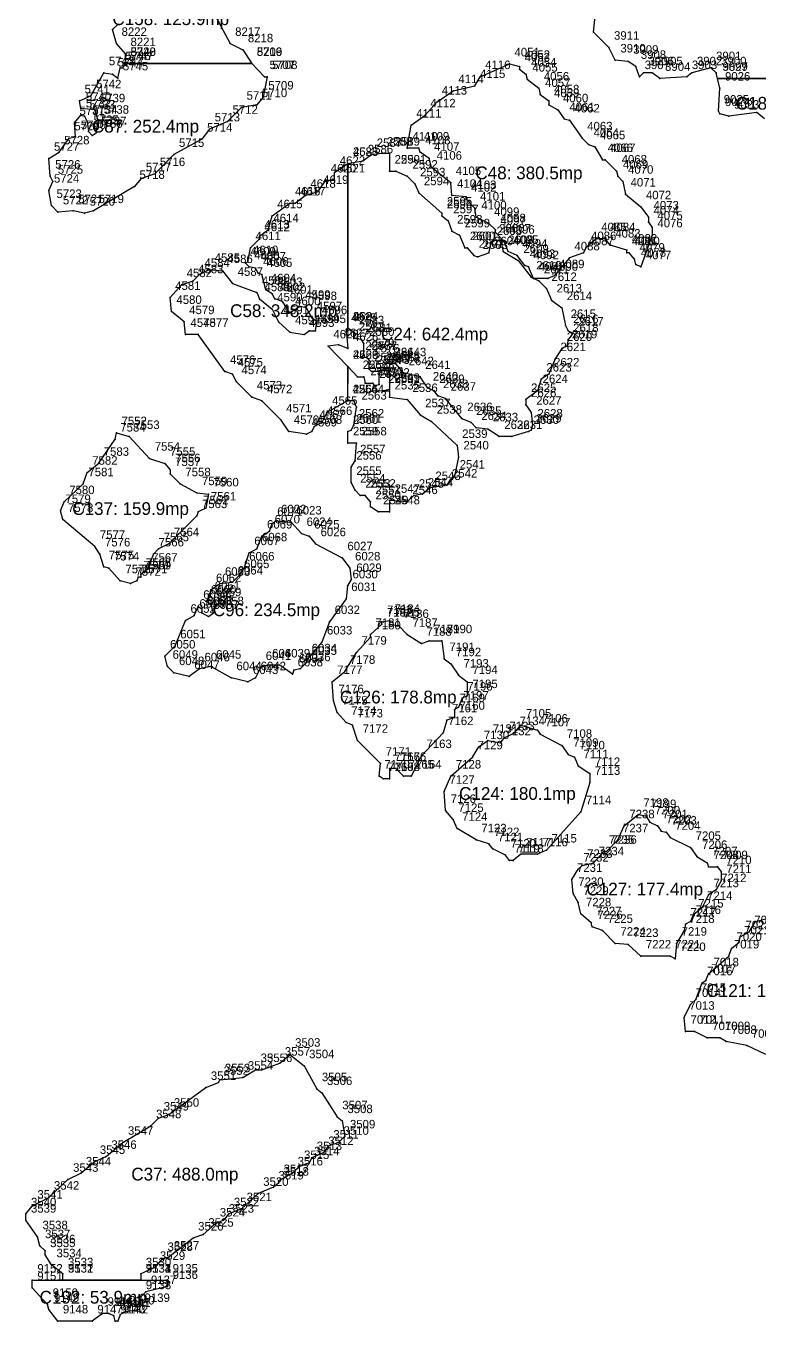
# Model space of a CAD drawing. Header units: metres. Extents: x 390529 to 391464, y 585067 to 585881.
# Drawn here: x 391185.6 to 391271.9, y 585532 to 585684.2 of the extents above; entities that cross this region are included whole.
import ezdxf
from ezdxf.enums import TextEntityAlignment as Align

# ---------------------------------------------------------------- set-up
doc = ezdxf.new("R2010")
doc.units = ezdxf.units.M
for name, color, linetype in [('1CC', 1, 'Continuous'), ('NUMERE_PCT', 2, 'Continuous'), ('TEXTE', 7, 'Continuous'), ('VARFURI', 4, 'Continuous')]:
    doc.layers.add(name, color=color, linetype=linetype)

msp = doc.modelspace()

# ---------------------------------------------------------------- linework, layer by layer
at = {"layer": '1CC', "color": 1}
for points in [[(391280.442, 585678.05), (391266.942, 585678.05), (391266.792, 585678.705), (391266.192, 585679.305), (391263.942, 585678.705), (391263.342, 585678.255), (391260.192, 585678.05), (391259.292, 585678.705), (391258.242, 585678.705), (391257.792, 585678.255), (391257.342, 585679.455), (391256.442, 585680.055), (391254.942, 585680.205), (391254.192, 585681.705), (391252.392, 585683.505), (391252.692, 585686.505)], [(391207.997, 585685.305), (391209.647, 585682.155), (391211.147, 585681.405), (391212.197, 585679.8), (391197.347, 585679.8), (391197.347, 585680.955), (391196.297, 585682.155), (391195.847, 585683.805), (391196.447, 585684.405)], [(391272.492, 585673.305), (391271.592, 585674.055), (391268.292, 585673.605), (391267.242, 585673.905), (391267.092, 585674.205), (391267.242, 585676.905), (391266.942, 585678.05), (391280.442, 585677.955)], [(391272.642, 585563.355), (391270.392, 585564.405), (391267.992, 585564.855), (391267.242, 585565.305), (391265.742, 585565.305), (391264.242, 585566.055), (391263.192, 585566.055), (391263.042, 585567.705), (391263.792, 585569.205), (391264.392, 585569.805), (391265.142, 585571.755), (391265.592, 585572.055), (391265.892, 585572.805), (391268.292, 585574.905), (391268.592, 585575.805), (391269.492, 585576.555), (391269.642, 585577.155), (391270.692, 585577.755), (391271.442, 585578.955), (391271.442, 585578.955), (391273.092, 585579.405)]]:
    msp.add_lwpolyline(points, dxfattribs=at)
for points in [[(391212.197, 585679.8), (391213.697, 585678.255), (391213.997, 585678.255), (391213.547, 585675.855), (391212.797, 585674.955), (391210.997, 585674.655), (391209.347, 585673.005), (391207.247, 585672.105), (391206.347, 585670.905), (391203.047, 585669.105), (391200.797, 585666.855), (391199.147, 585666.255), (391198.397, 585665.355), (391193.597, 585662.505), (391192.547, 585662.205), (391191.197, 585662.505), (391189.397, 585662.355), (391188.647, 585663.105), (391188.347, 585664.905), (391188.797, 585665.955), (391188.497, 585666.555), (391188.347, 585668.655), (391189.547, 585669.405), (391190.747, 585671.055), (391191.497, 585671.205), (391191.347, 585672.855), (391192.097, 585673.755), (391192.547, 585673.605), (391192.847, 585673.005), (391192.997, 585671.805), (391193.447, 585671.355), (391193.897, 585671.655), (391194.197, 585673.005), (391193.747, 585674.355), (391192.097, 585674.505), (391191.947, 585675.405), (391193.297, 585676.005), (391194.797, 585678.705), (391195.847, 585678.555), (391196.447, 585678.105), (391196.747, 585679.305), (391197.047, 585679.305), (391197.347, 585679.8), (391212.197, 585679.8)], [(391242.492, 585679.755), (391243.692, 585679.455), (391243.692, 585679.155), (391244.442, 585678.555), (391244.592, 585677.955), (391245.942, 585676.905), (391246.092, 585676.155), (391247.142, 585675.405), (391247.142, 585674.955), (391248.192, 585674.355), (391248.942, 585673.305), (391249.542, 585673.155), (391251.042, 585671.055), (391251.792, 585670.305), (391252.542, 585670.005), (391253.442, 585668.505), (391253.742, 585668.505), (391255.092, 585667.155), (391255.242, 585666.555), (391255.842, 585665.955), (391256.142, 585664.455), (391257.942, 585662.955), (391258.842, 585661.755), (391258.842, 585661.155), (391259.292, 585660.555), (391259.292, 585659.655), (391257.942, 585655.905), (391257.342, 585656.205), (391257.192, 585656.805), (391256.592, 585657.555), (391256.292, 585657.555), (391256.292, 585657.855), (391254.342, 585658.455), (391253.742, 585659.205), (391252.692, 585659.205), (391251.492, 585658.155), (391251.192, 585657.555), (391249.542, 585656.955), (391247.742, 585654.855), (391246.992, 585654.555), (391245.342, 585654.555), (391244.742, 585655.905), (391244.292, 585656.055), (391243.392, 585657.255), (391242.342, 585657.705), (391241.892, 585658.905), (391240.842, 585659.955), (391240.842, 585660.255), (391240.092, 585661.005), (391238.592, 585661.755), (391238.442, 585662.805), (391237.392, 585663.855), (391237.392, 585664.155), (391235.742, 585664.305), (391235.592, 585665.805), (391233.342, 585667.605), (391233.042, 585668.655), (391231.992, 585669.405), (391231.842, 585669.855), (391230.492, 585669.855), (391230.942, 585672.555), (391232.592, 585673.755), (391233.942, 585675.255), (391235.892, 585676.605), (391238.442, 585677.205), (391239.042, 585678.255), (391242.492, 585679.755)], [(391223.447, 585640.155), (391221.047, 585638.805), (391220.447, 585637.605), (391219.547, 585637.155), (391219.247, 585636.555), (391218.647, 585636.255), (391216.547, 585636.555), (391215.647, 585637.905), (391213.397, 585640.155), (391212.197, 585640.605), (391210.397, 585642.405), (391209.947, 585643.305), (391209.047, 585643.605), (391205.897, 585647.955), (391204.397, 585647.955), (391204.247, 585649.455), (391202.747, 585650.655), (391202.597, 585652.305), (391203.947, 585653.805), (391205.297, 585654.255), (391206.047, 585655.005), (391207.247, 585655.605), (391208.747, 585655.455), (391209.947, 585653.955), (391212.797, 585652.905), (391213.097, 585652.155), (391214.597, 585650.955), (391215.347, 585649.455), (391216.697, 585648.255), (391218.347, 585647.955), (391218.947, 585648.405), (391219.697, 585648.405), (391219.847, 585649.455), (391219.247, 585649.905), (391218.647, 585651.105), (391217.897, 585651.255), (391216.697, 585650.505), (391215.797, 585651.855), (391214.897, 585652.155), (391214.597, 585652.755), (391213.847, 585653.205), (391213.397, 585655.005), (391212.947, 585655.155), (391212.647, 585655.755), (391211.897, 585655.905), (391211.447, 585656.355), (391211.747, 585656.505), (391212.047, 585658.155), (391213.097, 585659.205), (391213.097, 585659.505), (391214.147, 585660.255), (391214.597, 585661.905), (391216.697, 585663.405), (391217.297, 585663.405), (391218.497, 585664.305), (391219.997, 585664.755), (391220.897, 585666.105), (391221.947, 585666.105), (391221.947, 585667.005), (391223.5, 585668.055), (391223.5, 585648.705), (391223.297, 585648.555), (391223.5, 585646.305), (391222.397, 585646.755), (391221.197, 585646.605), (391223.5, 585644.205), (391223.447, 585640.155)], [(391228.397, 585640.605), (391230.492, 585640.305), (391231.992, 585638.505), (391233.342, 585637.755), (391236.342, 585634.905), (391236.492, 585633.555), (391236.042, 585631.305), (391235.142, 585630.255), (391233.192, 585629.955), (391232.292, 585629.205), (391231.242, 585629.055), (391230.492, 585628.305), (391228.397, 585628.455), (391228.397, 585627.105), (391227.047, 585627.105), (391226.147, 585627.705), (391226.147, 585628.305), (391225.547, 585629.055), (391224.947, 585629.055), (391224.347, 585629.655), (391223.897, 585630.555), (391223.897, 585632.355), (391224.347, 585633.105), (391224.497, 585635.205), (391223.5, 585635.205), (391223.5, 585636.555), (391223.897, 585636.705), (391224.197, 585637.305), (391224.497, 585639.405), (391224.197, 585640.155), (391223.5, 585640.155), (391223.5, 585644.205), (391224.647, 585643.005), (391225.397, 585643.005), (391225.547, 585642.255), (391226.447, 585642.255), (391226.597, 585641.955), (391227.197, 585642.105), (391227.197, 585643.605), (391226.297, 585643.605), (391225.997, 585643.905), (391225.997, 585644.955), (391225.697, 585645.255), (391224.947, 585645.255), (391225.397, 585645.555), (391225.397, 585646.905), (391225.097, 585647.355), (391224.197, 585647.505), (391224.197, 585648.255), (391223.5, 585648.705), (391223.5, 585668.055), (391225.247, 585668.355), (391226.297, 585669.105), (391227.497, 585669.255), (391228.397, 585669.255), (391228.397, 585667.155), (391229.142, 585667.155), (391230.492, 585666.555), (391231.392, 585665.655), (391231.842, 585664.605), (391234.542, 585662.205), (391234.542, 585661.905), (391235.292, 585661.305), (391235.742, 585660.105), (391236.642, 585659.655), (391237.242, 585658.155), (391237.542, 585658.155), (391238.292, 585657.255), (391238.742, 585657.105), (391240.092, 585657.555), (391240.392, 585658.755), (391240.692, 585659.055), (391241.442, 585659.055), (391241.742, 585657.705), (391243.542, 585656.655), (391245.042, 585654.705), (391245.942, 585654.255), (391246.842, 585653.355), (391247.442, 585652.005), (391248.642, 585651.105), (391249.092, 585649.005), (391249.392, 585648.405), (391249.992, 585648.105), (391249.392, 585647.355), (391249.242, 585646.605), (391248.642, 585646.305), (391247.892, 585645.105), (391247.142, 585643.305), (391246.242, 585642.705), (391245.792, 585641.355), (391244.442, 585640.305), (391244.442, 585639.705), (391245.042, 585638.805), (391245.192, 585637.305), (391245.042, 585636.705), (391244.742, 585636.555), (391242.792, 585635.955), (391241.292, 585635.955), (391239.942, 585636.855), (391238.592, 585637.005), (391237.992, 585637.605), (391236.942, 585638.055), (391234.992, 585640.455), (391234.092, 585640.755), (391233.642, 585641.355), (391232.892, 585641.655), (391231.992, 585643.005), (391230.042, 585643.455), (391229.142, 585644.505), (391228.397, 585644.505), (391228.397, 585644.055), (391227.347, 585644.055), (391227.347, 585643.755), (391228.397, 585643.755), (391228.397, 585641.505), (391227.647, 585641.355), (391228.397, 585641.355), (391228.397, 585640.605)], [(391196.297, 585636.405), (391197.797, 585635.955), (391200.197, 585633.405), (391201.997, 585632.805), (391202.597, 585632.055), (391202.597, 585631.605), (391203.797, 585630.405), (391205.747, 585629.355), (391207.097, 585629.205), (391206.797, 585627.555), (391205.897, 585627.105), (391205.747, 585626.655), (391202.447, 585623.355), (391201.247, 585622.755), (391200.647, 585622.155), (391199.897, 585620.355), (391199.147, 585619.755), (391199.147, 585619.455), (391198.847, 585619.455), (391198.697, 585619.005), (391197.947, 585618.705), (391196.747, 585619.005), (391195.397, 585620.505), (391194.797, 585620.655), (391194.347, 585622.155), (391193.747, 585623.055), (391189.997, 585626.205), (391189.697, 585627.255), (391190.147, 585628.305), (391192.397, 585630.405), (391192.847, 585631.755), (391194.197, 585632.805), (391196.147, 585635.655), (391196.297, 585636.405)], [(391215.047, 585626.055), (391216.847, 585625.905), (391218.047, 585624.555), (391218.947, 585624.255), (391219.697, 585623.355), (391222.847, 585621.705), (391223.747, 585620.505), (391223.897, 585619.155), (391223.447, 585618.405), (391223.297, 585616.905), (391221.347, 585614.205), (391220.447, 585611.805), (391218.647, 585609.705), (391218.647, 585609.405), (391217.897, 585608.655), (391217.147, 585608.505), (391216.997, 585608.055), (391215.497, 585609.105), (391213.997, 585609.105), (391213.247, 585608.805), (391212.647, 585607.605), (391211.747, 585607.155), (391209.797, 585607.605), (391207.397, 585608.955), (391206.047, 585608.655), (391204.847, 585607.755), (391203.047, 585608.205), (391202.297, 585608.955), (391201.997, 585610.155), (391203.197, 585611.355), (391204.397, 585614.355), (391205.447, 585614.955), (391205.897, 585616.005), (391206.347, 585615.705), (391206.347, 585615.255), (391207.097, 585614.805), (391207.697, 585615.255), (391207.397, 585616.305), (391206.797, 585616.605), (391207.247, 585617.055), (391207.397, 585617.955), (391208.447, 585618.705), (391209.947, 585618.855), (391210.697, 585619.605), (391211.297, 585620.505), (391211.897, 585622.305), (391212.797, 585622.755), (391213.397, 585624.255), (391214.297, 585624.855), (391214.597, 585625.755), (391215.047, 585626.055)], [(391236.042, 585603.855), (391236.042, 585602.955), (391235.142, 585602.655), (391234.692, 585601.155), (391232.142, 585598.455), (391230.942, 585596.055), (391230.042, 585596.055), (391229.142, 585596.955), (391228.397, 585596.955), (391228.397, 585595.755), (391227.647, 585595.755), (391227.197, 585596.055), (391227.347, 585597.555), (391224.647, 585600.255), (391224.047, 585602.055), (391223.297, 585602.355), (391222.247, 585603.555), (391221.797, 585604.905), (391221.647, 585607.155), (391223.147, 585608.355), (391224.497, 585610.605), (391226.147, 585612.405), (391226.147, 585612.705), (391227.497, 585613.905), (391227.497, 585614.205), (391228.397, 585614.355), (391228.397, 585613.905), (391229.442, 585613.755), (391230.492, 585612.705), (391232.142, 585611.655), (391233.042, 585611.955), (391234.542, 585611.955), (391234.842, 585609.855), (391235.592, 585609.255), (391236.492, 585607.905), (391237.542, 585607.155), (391237.542, 585605.505), (391236.942, 585605.205), (391236.492, 585604.155), (391236.042, 585603.855)], [(391243.842, 585602.055), (391245.792, 585601.455), (391246.092, 585601.005), (391248.642, 585599.655), (391249.392, 585598.605), (391250.142, 585598.305), (391250.592, 585597.255), (391251.942, 585596.355), (391251.942, 585595.305), (391250.892, 585591.855), (391246.842, 585587.355), (391245.792, 585586.905), (391243.842, 585586.905), (391242.942, 585586.155), (391242.492, 585586.155), (391242.042, 585586.755), (391240.542, 585587.505), (391240.092, 585588.105), (391238.592, 585588.555), (391236.342, 585589.905), (391235.892, 585590.955), (391234.992, 585592.005), (391234.842, 585594.255), (391235.592, 585596.055), (391238.142, 585598.305), (391238.892, 585599.505), (391239.942, 585600.255), (391241.442, 585599.955), (391241.892, 585600.555), (391243.092, 585601.155), (391243.842, 585602.055)], [(391257.642, 585591.555), (391258.542, 585591.405), (391258.992, 585590.655), (391259.892, 585590.205), (391260.342, 585589.605), (391260.942, 585589.455), (391261.392, 585588.855), (391263.792, 585587.655), (391264.542, 585586.605), (391265.742, 585585.855), (391265.892, 585585.405), (391266.942, 585585.405), (391267.392, 585584.805), (391267.392, 585583.755), (391266.792, 585582.705), (391265.892, 585582.105), (391265.142, 585580.605), (391264.092, 585579.705), (391263.792, 585578.955), (391263.192, 585578.655), (391263.042, 585577.905), (391262.142, 585576.405), (391261.992, 585574.605), (391261.392, 585574.905), (391257.942, 585574.905), (391256.442, 585576.255), (391254.942, 585576.405), (391253.442, 585577.905), (391252.242, 585578.355), (391252.092, 585578.805), (391250.892, 585579.855), (391250.592, 585581.205), (391249.992, 585582.255), (391249.842, 585583.905), (391250.592, 585585.105), (391251.042, 585585.555), (391252.392, 585585.855), (391253.592, 585587.205), (391253.892, 585587.205), (391255.242, 585588.555), (391255.992, 585590.205), (391257.642, 585591.555)], [(391216.697, 585563.355), (391218.347, 585562.005), (391219.847, 585559.305), (391220.447, 585558.855), (391222.247, 585556.005), (391222.847, 585555.555), (391223.147, 585553.755), (391222.397, 585553.005), (391221.197, 585552.555), (391220.597, 585551.805), (391219.247, 585551.205), (391218.947, 585550.605), (391217.747, 585550.155), (391216.997, 585549.405), (391215.347, 585548.505), (391215.347, 585548.205), (391214.747, 585547.755), (391212.947, 585547.005), (391210.997, 585545.205), (391209.497, 585544.605), (391208.897, 585543.855), (391207.847, 585543.405), (391206.497, 585542.205), (391205.297, 585541.755), (391202.447, 585539.505), (391201.697, 585539.355), (391200.797, 585538.305), (391199.147, 585537.555), (391199.147, 585536.805), (391189.997, 585536.805), (391189.997, 585537.555), (391188.647, 585538.605), (391187.897, 585539.805), (391187.897, 585540.255), (391187.297, 585540.855), (391186.997, 585541.905), (391185.647, 585543.855), (391185.647, 585544.605), (391186.397, 585545.505), (391188.347, 585546.555), (391190.597, 585548.655), (391192.097, 585549.405), (391193.747, 585550.755), (391195.097, 585551.355), (391197.047, 585553.005), (391200.347, 585554.955), (391201.247, 585555.855), (391202.447, 585556.305), (391206.797, 585559.455), (391208.297, 585560.055), (391208.447, 585560.355), (391211.147, 585560.655), (391212.647, 585561.555), (391213.397, 585561.555), (391215.497, 585562.305), (391216.697, 585563.355)], [(391189.997, 585536.81), (391189.997, 585536.805), (391199.147, 585536.805), (391199.147, 585536.81), (391202.297, 585536.81), (391202.297, 585536.06), (391199.747, 585535.46), (391199.147, 585534.86), (391198.997, 585533.36), (391197.197, 585533.06), (391196.747, 585532.76), (391196.447, 585532.01), (391196.147, 585532.01), (391195.997, 585532.61), (391195.397, 585532.91), (391194.647, 585532.91), (391193.447, 585532.01), (391189.397, 585532.01), (391188.347, 585533.36), (391188.197, 585533.96), (391186.397, 585535.91), (391186.397, 585536.81), (391189.997, 585536.81)]]:
    msp.add_lwpolyline(points, close=True, dxfattribs=at)
at = {"layer": 'VARFURI', "color": 4}
for p in [(391195.847, 585683.805), (391252.392, 585683.505), (391196.297, 585682.155), (391209.647, 585682.155), (391254.192, 585681.705), (391197.347, 585680.955), (391211.147, 585681.405), (391254.942, 585680.205), (391256.442, 585680.055), (391194.797, 585678.705), (391195.847, 585678.555), (391196.747, 585679.305), (391197.047, 585679.305), (391197.347, 585679.8), (391197.347, 585679.8), (391212.197, 585679.8), (391212.197, 585679.8), (391242.492, 585679.755), (391243.692, 585679.455), (391243.692, 585679.155), (391244.442, 585678.555), (391257.342, 585679.455), (391258.242, 585678.705), (391259.292, 585678.705), (391263.942, 585678.705), (391266.192, 585679.305), (391266.792, 585678.705), (391196.447, 585678.105), (391213.697, 585678.255), (391213.997, 585678.255), (391238.442, 585677.205), (391239.042, 585678.255), (391244.592, 585677.955), (391257.792, 585678.255), (391260.192, 585678.05), (391263.342, 585678.255), (391266.942, 585678.05), (391266.942, 585678.05), (391193.297, 585676.005), (391213.547, 585675.855), (391235.892, 585676.605), (391245.942, 585676.905), (391246.092, 585676.155), (391267.242, 585676.905), (391191.947, 585675.405), (391192.097, 585674.505), (391193.747, 585674.355), (391210.997, 585674.655), (391212.797, 585674.955), (391233.942, 585675.255), (391247.142, 585675.405), (391247.142, 585674.955), (391248.192, 585674.355), (391267.092, 585674.205), (391267.242, 585673.905), (391271.592, 585674.055), (391191.347, 585672.855), (391192.097, 585673.755), (391192.547, 585673.605), (391192.847, 585673.005), (391194.197, 585673.005), (391209.347, 585673.005), (391230.942, 585672.555), (391232.592, 585673.755), (391248.942, 585673.305), (391249.542, 585673.155), (391268.292, 585673.605), (391190.747, 585671.055), (391191.497, 585671.205), (391192.997, 585671.805), (391193.447, 585671.355), (391193.897, 585671.655), (391206.347, 585670.905), (391207.247, 585672.105), (391251.042, 585671.055), (391189.547, 585669.405), (391230.492, 585669.855), (391231.842, 585669.855), (391231.992, 585669.405), (391251.792, 585670.305), (391252.542, 585670.005), (391188.347, 585668.655), (391203.047, 585669.105), (391223.5, 585668.055), (391223.5, 585668.055), (391225.247, 585668.355), (391226.297, 585669.105), (391227.497, 585669.255), (391228.397, 585669.255), (391233.042, 585668.655), (391253.442, 585668.505), (391253.742, 585668.505), (391188.497, 585666.555), (391200.797, 585666.855), (391221.947, 585667.005), (391228.397, 585667.155), (391229.142, 585667.155), (391230.492, 585666.555), (391233.342, 585667.605), (391255.092, 585667.155), (391255.242, 585666.555), (391188.347, 585664.905), (391188.797, 585665.955), (391198.397, 585665.355), (391199.147, 585666.255), (391220.897, 585666.105), (391221.947, 585666.105), (391231.392, 585665.655), (391235.592, 585665.805), (391255.842, 585665.955), (391216.697, 585663.405), (391217.297, 585663.405), (391218.497, 585664.305), (391219.997, 585664.755), (391231.842, 585664.605), (391235.742, 585664.305), (391237.392, 585664.155), (391237.392, 585663.855), (391256.142, 585664.455), (391188.647, 585663.105), (391189.397, 585662.355), (391191.197, 585662.505), (391192.547, 585662.205), (391193.597, 585662.505), (391214.597, 585661.905), (391234.542, 585662.205), (391234.542, 585661.905), (391238.442, 585662.805), (391238.592, 585661.755), (391257.942, 585662.955), (391258.842, 585661.755), (391214.147, 585660.255), (391235.292, 585661.305), (391240.092, 585661.005), (391240.842, 585660.255), (391258.842, 585661.155), (391259.292, 585660.555), (391213.097, 585659.505), (391213.097, 585659.205), (391235.742, 585660.105), (391236.642, 585659.655), (391240.392, 585658.755), (391240.692, 585659.055), (391240.842, 585659.955), (391241.442, 585659.055), (391241.892, 585658.905), (391252.692, 585659.205), (391253.742, 585659.205), (391259.292, 585659.655), (391212.047, 585658.155), (391237.242, 585658.155), (391237.542, 585658.155), (391238.292, 585657.255), (391240.092, 585657.555), (391241.742, 585657.705), (391242.342, 585657.705), (391243.392, 585657.255), (391251.192, 585657.555), (391251.492, 585658.155), (391254.342, 585658.455), (391256.292, 585657.855), (391256.292, 585657.555), (391256.592, 585657.555), (391211.447, 585656.355), (391211.747, 585656.505), (391211.897, 585655.905), (391212.647, 585655.755), (391238.742, 585657.105), (391243.542, 585656.655), (391244.292, 585656.055), (391244.742, 585655.905), (391249.542, 585656.955), (391257.192, 585656.805), (391257.342, 585656.205), (391257.942, 585655.905), (391205.297, 585654.255), (391206.047, 585655.005), (391207.247, 585655.605), (391208.747, 585655.455), (391212.947, 585655.155), (391213.397, 585655.005), (391245.042, 585654.705), (391245.342, 585654.555), (391245.942, 585654.255), (391246.992, 585654.555), (391247.742, 585654.855), (391203.947, 585653.805), (391209.947, 585653.955), (391212.797, 585652.905), (391213.847, 585653.205), (391214.597, 585652.755), (391246.842, 585653.355), (391202.597, 585652.305), (391213.097, 585652.155), (391214.897, 585652.155), (391215.797, 585651.855), (391217.897, 585651.255), (391218.647, 585651.105), (391247.442, 585652.005), (391248.642, 585651.105), (391202.747, 585650.655), (391214.597, 585650.955), (391216.697, 585650.505), (391219.247, 585649.905), (391204.247, 585649.455), (391215.347, 585649.455), (391216.697, 585648.255), (391218.947, 585648.405), (391219.697, 585648.405), (391219.847, 585649.455), (391223.297, 585648.555), (391223.5, 585648.705), (391223.5, 585648.705), (391224.197, 585648.255), (391249.092, 585649.005), (391249.392, 585648.405), (391249.992, 585648.105), (391204.397, 585647.955), (391205.897, 585647.955), (391218.347, 585647.955), (391221.197, 585646.605), (391222.397, 585646.755), (391224.197, 585647.505), (391225.097, 585647.355), (391225.397, 585646.905), (391249.242, 585646.605), (391249.392, 585647.355), (391223.5, 585646.305), (391224.947, 585645.255), (391225.397, 585645.555), (391225.697, 585645.255), (391247.892, 585645.105), (391248.642, 585646.305), (391209.047, 585643.605), (391223.5, 585644.205), (391223.5, 585644.205), (391225.997, 585644.955), (391225.997, 585643.905), (391226.297, 585643.605), (391227.197, 585643.605), (391227.347, 585644.055), (391227.347, 585643.755), (391228.397, 585644.505), (391228.397, 585644.055), (391228.397, 585643.755), (391229.142, 585644.505), (391209.947, 585643.305), (391210.397, 585642.405), (391224.647, 585643.005), (391225.397, 585643.005), (391225.547, 585642.255), (391226.447, 585642.255), (391226.597, 585641.955), (391227.197, 585642.105), (391230.042, 585643.455), (391231.992, 585643.005), (391246.242, 585642.705), (391247.142, 585643.305), (391212.197, 585640.605), (391227.647, 585641.355), (391228.397, 585641.505), (391228.397, 585641.355), (391228.397, 585640.605), (391232.892, 585641.655), (391233.642, 585641.355), (391234.092, 585640.755), (391234.992, 585640.455), (391245.792, 585641.355), (391213.397, 585640.155), (391223.447, 585640.155), (391223.5, 585640.155), (391224.197, 585640.155), (391224.497, 585639.405), (391230.492, 585640.305), (391244.442, 585640.305), (391244.442, 585639.705), (391215.647, 585637.905), (391220.447, 585637.605), (391221.047, 585638.805), (391231.992, 585638.505), (391233.342, 585637.755), (391236.942, 585638.055), (391237.992, 585637.605), (391245.042, 585638.805), (391196.297, 585636.405), (391197.797, 585635.955), (391216.547, 585636.555), (391218.647, 585636.255), (391219.247, 585636.555), (391219.547, 585637.155), (391223.5, 585636.555), (391223.897, 585636.705), (391224.197, 585637.305), (391238.592, 585637.005), (391239.942, 585636.855), (391241.292, 585635.955), (391242.792, 585635.955), (391244.742, 585636.555), (391245.042, 585636.705), (391245.192, 585637.305), (391196.147, 585635.655), (391223.5, 585635.205), (391224.497, 585635.205), (391236.342, 585634.905), (391194.197, 585632.805), (391200.197, 585633.405), (391201.997, 585632.805), (391224.347, 585633.105), (391236.492, 585633.555), (391192.847, 585631.755), (391202.597, 585632.055), (391202.597, 585631.605), (391223.897, 585632.355), (391236.042, 585631.305), (391192.397, 585630.405), (391203.797, 585630.405), (391223.897, 585630.555), (391233.192, 585629.955), (391235.142, 585630.255), (391190.147, 585628.305), (391205.747, 585629.355), (391207.097, 585629.205), (391224.347, 585629.655), (391224.947, 585629.055), (391225.547, 585629.055), (391226.147, 585628.305), (391228.397, 585628.455), (391230.492, 585628.305), (391231.242, 585629.055), (391232.292, 585629.205), (391189.697, 585627.255), (391205.897, 585627.105), (391206.797, 585627.555), (391226.147, 585627.705), (391227.047, 585627.105), (391228.397, 585627.105), (391189.997, 585626.205), (391205.747, 585626.655), (391214.597, 585625.755), (391215.047, 585626.055), (391216.847, 585625.905), (391213.397, 585624.255), (391214.297, 585624.855), (391218.047, 585624.555), (391218.947, 585624.255), (391193.747, 585623.055), (391194.347, 585622.155), (391200.647, 585622.155), (391201.247, 585622.755), (391202.447, 585623.355), (391211.897, 585622.305), (391212.797, 585622.755), (391219.697, 585623.355), (391194.797, 585620.655), (391222.847, 585621.705), (391195.397, 585620.505), (391198.847, 585619.455), (391199.147, 585619.755), (391199.147, 585619.455), (391199.897, 585620.355), (391210.697, 585619.605), (391211.297, 585620.505), (391223.747, 585620.505), (391223.897, 585619.155), (391196.747, 585619.005), (391197.947, 585618.705), (391198.697, 585619.005), (391207.397, 585617.955), (391208.447, 585618.705), (391209.947, 585618.855), (391223.447, 585618.405), (391206.797, 585616.605), (391207.247, 585617.055), (391207.397, 585616.305), (391223.297, 585616.905), (391205.447, 585614.955), (391205.897, 585616.005), (391206.347, 585615.705), (391206.347, 585615.255), (391207.097, 585614.805), (391207.697, 585615.255), (391204.397, 585614.355), (391221.347, 585614.205), (391227.497, 585614.205), (391227.497, 585613.905), (391228.397, 585614.355), (391228.397, 585613.905), (391229.442, 585613.755), (391220.447, 585611.805), (391226.147, 585612.705), (391226.147, 585612.405), (391230.492, 585612.705), (391232.142, 585611.655), (391233.042, 585611.955), (391234.542, 585611.955), (391201.997, 585610.155), (391203.197, 585611.355), (391224.497, 585610.605), (391202.297, 585608.955), (391206.047, 585608.655), (391207.397, 585608.955), (391213.247, 585608.805), (391213.997, 585609.105), (391215.497, 585609.105), (391217.147, 585608.505), (391217.897, 585608.655), (391218.647, 585609.705), (391218.647, 585609.405), (391234.842, 585609.855), (391235.592, 585609.255), (391203.047, 585608.205), (391204.847, 585607.755), (391209.797, 585607.605), (391211.747, 585607.155), (391212.647, 585607.605), (391216.997, 585608.055), (391221.647, 585607.155), (391223.147, 585608.355), (391236.492, 585607.905), (391237.542, 585607.155), (391237.542, 585605.505), (391221.797, 585604.905), (391236.492, 585604.155), (391236.942, 585605.205), (391222.247, 585603.555), (391235.142, 585602.655), (391236.042, 585603.855), (391236.042, 585602.955), (391223.297, 585602.355), (391224.047, 585602.055), (391234.692, 585601.155), (391243.092, 585601.155), (391243.842, 585602.055), (391245.792, 585601.455), (391246.092, 585601.005), (391224.647, 585600.255), (391238.892, 585599.505), (391239.942, 585600.255), (391241.442, 585599.955), (391241.892, 585600.555), (391248.642, 585599.655), (391232.142, 585598.455), (391238.142, 585598.305), (391249.392, 585598.605), (391250.142, 585598.305), (391227.347, 585597.555), (391228.397, 585596.955), (391229.142, 585596.955), (391250.592, 585597.255), (391251.942, 585596.355), (391227.197, 585596.055), (391227.647, 585595.755), (391228.397, 585595.755), (391230.042, 585596.055), (391230.942, 585596.055), (391235.592, 585596.055), (391251.942, 585595.305), (391234.842, 585594.255), (391234.992, 585592.005), (391250.892, 585591.855), (391235.892, 585590.955), (391255.992, 585590.205), (391257.642, 585591.555), (391258.542, 585591.405), (391258.992, 585590.655), (391259.892, 585590.205), (391236.342, 585589.905), (391260.342, 585589.605), (391260.942, 585589.455), (391261.392, 585588.855), (391238.592, 585588.555), (391240.092, 585588.105), (391240.542, 585587.505), (391246.842, 585587.355), (391253.592, 585587.205), (391253.892, 585587.205), (391255.242, 585588.555), (391263.792, 585587.655), (391242.042, 585586.755), (391242.492, 585586.155), (391242.942, 585586.155), (391243.842, 585586.905), (391245.792, 585586.905), (391252.392, 585585.855), (391264.542, 585586.605), (391265.742, 585585.855), (391250.592, 585585.105), (391251.042, 585585.555), (391265.892, 585585.405), (391266.942, 585585.405), (391267.392, 585584.805), (391249.842, 585583.905), (391266.792, 585582.705), (391267.392, 585583.755), (391249.992, 585582.255), (391250.592, 585581.205), (391265.892, 585582.105), (391250.892, 585579.855), (391264.092, 585579.705), (391265.142, 585580.605), (391252.092, 585578.805), (391252.242, 585578.355), (391263.192, 585578.655), (391263.792, 585578.955), (391271.442, 585578.955), (391253.442, 585577.905), (391263.042, 585577.905), (391269.492, 585576.555), (391269.642, 585577.155), (391270.692, 585577.755), (391254.942, 585576.405), (391256.442, 585576.255), (391262.142, 585576.405), (391268.592, 585575.805), (391257.942, 585574.905), (391261.392, 585574.905), (391261.992, 585574.605), (391268.292, 585574.905), (391265.592, 585572.055), (391265.892, 585572.805), (391265.142, 585571.755), (391263.792, 585569.205), (391264.392, 585569.805), (391263.042, 585567.705), (391263.192, 585566.055), (391264.242, 585566.055), (391265.742, 585565.305), (391267.242, 585565.305), (391267.992, 585564.855), (391270.392, 585564.405), (391216.697, 585563.355), (391212.647, 585561.555), (391213.397, 585561.555), (391215.497, 585562.305), (391218.347, 585562.005), (391208.297, 585560.055), (391208.447, 585560.355), (391211.147, 585560.655), (391206.797, 585559.455), (391219.847, 585559.305), (391220.447, 585558.855), (391201.247, 585555.855), (391202.447, 585556.305), (391222.247, 585556.005), (391222.847, 585555.555), (391200.347, 585554.955), (391223.147, 585553.755), (391197.047, 585553.005), (391221.197, 585552.555), (391222.397, 585553.005), (391193.747, 585550.755), (391195.097, 585551.355), (391219.247, 585551.205), (391220.597, 585551.805), (391192.097, 585549.405), (391216.997, 585549.405), (391217.747, 585550.155), (391218.947, 585550.605), (391190.597, 585548.655), (391214.747, 585547.755), (391215.347, 585548.505), (391215.347, 585548.205), (391188.347, 585546.555), (391212.947, 585547.005), (391185.647, 585544.605), (391186.397, 585545.505), (391209.497, 585544.605), (391210.997, 585545.205), (391185.647, 585543.855), (391207.847, 585543.405), (391208.897, 585543.855), (391186.997, 585541.905), (391205.297, 585541.755), (391206.497, 585542.205), (391187.297, 585540.855), (391187.897, 585540.255), (391187.897, 585539.805), (391188.647, 585538.605), (391201.697, 585539.355), (391202.447, 585539.505), (391189.997, 585537.555), (391199.147, 585537.555), (391200.797, 585538.305), (391186.397, 585536.81), (391186.397, 585535.91), (391189.997, 585536.81), (391189.997, 585536.805), (391189.997, 585536.805), (391199.147, 585536.81), (391199.147, 585536.805), (391199.147, 585536.805), (391199.747, 585535.46), (391202.297, 585536.81), (391202.297, 585536.06), (391188.197, 585533.96), (391199.147, 585534.86), (391188.347, 585533.36), (391194.647, 585532.91), (391195.397, 585532.91), (391195.997, 585532.61), (391196.747, 585532.76), (391197.197, 585533.06), (391198.997, 585533.36), (391189.397, 585532.01), (391193.447, 585532.01), (391196.147, 585532.01), (391196.447, 585532.01)]:
    msp.add_point(p, dxfattribs=at)

# ---------------------------------------------------------------- texts
at = {"layer": 'NUMERE_PCT', "color": 2}
for s, p in [('8222', (391196.897, 585682.755)), ('8217', (391210.247, 585682.755)), ('8218', (391211.747, 585682.005)), ('3911', (391254.792, 585682.305)), ('5748', (391197.947, 585680.4)), ('8221', (391197.947, 585681.555)), ('8220', (391197.947, 585680.4)), ('5706', (391212.797, 585680.4)), ('8219', (391212.797, 585680.4)), ('4051', (391243.092, 585680.355)), ('3910', (391255.542, 585680.805)), ('3909', (391257.042, 585680.655)), ('5743', (391195.397, 585679.305)), ('5744', (391196.447, 585679.155)), ('5745', (391197.047, 585678.705)), ('5746', (391197.347, 585679.905)), ('5747', (391197.647, 585679.905)), ('5707', (391214.297, 585678.855)), ('5708', (391214.597, 585678.855)), ('4116', (391239.642, 585678.855)), ('4052', (391244.292, 585680.055)), ('4053', (391244.292, 585679.755)), ('4054', (391245.042, 585679.155)), ('3908', (391257.942, 585680.055)), ('3907', (391258.392, 585678.855)), ('3906', (391258.842, 585679.305)), ('3905', (391259.892, 585679.305)), ('3903', (391263.942, 585678.855)), ('3902', (391264.542, 585679.305)), ('3901', (391266.792, 585679.905)), ('3900', (391267.392, 585679.305)), ('4114', (391236.492, 585677.205)), ('4115', (391239.042, 585677.805)), ('4055', (391245.192, 585678.555)), ('4056', (391246.542, 585677.505)), ('3904', (391260.792, 585678.65)), ('3899', (391267.542, 585678.65)), ('9027', (391267.542, 585678.65)), ('9026', (391267.842, 585677.505)), ('5741', (391192.547, 585676.005)), ('5742', (391193.897, 585676.605)), ('5709', (391214.147, 585676.455)), ('4113', (391234.542, 585675.855)), ('4057', (391246.692, 585676.755)), ('4058', (391247.742, 585676.005)), ('5740', (391192.697, 585675.105)), ('5732', (391192.697, 585674.355)), ('5733', (391193.147, 585674.205)), ('5739', (391194.347, 585674.955)), ('5711', (391211.597, 585675.255)), ('5710', (391213.397, 585675.555)), ('4112', (391233.192, 585674.355)), ('4059', (391247.742, 585675.555)), ('4060', (391248.792, 585674.955)), ('9025', (391267.692, 585674.805)), ('9024', (391267.842, 585674.505)), ('9023', (391268.892, 585674.205)), ('5731', (391191.947, 585673.455)), ('5734', (391193.447, 585673.605)), ('5738', (391194.797, 585673.605)), ('5713', (391207.847, 585672.705)), ('5712', (391209.947, 585673.605)), ('4111', (391231.542, 585673.155)), ('4061', (391249.542, 585673.905)), ('4062', (391250.142, 585673.755)), ('5729', (391191.347, 585671.655)), ('5730', (391192.097, 585671.805)), ('5735', (391193.597, 585672.405)), ('5736', (391194.047, 585671.955)), ('5737', (391194.497, 585672.255)), ('5714', (391206.947, 585671.505)), ('4063', (391251.642, 585671.655)), ('5728', (391190.147, 585670.005)), ('5715', (391203.647, 585669.705)), ('2587', (391226.897, 585669.705)), ('2588', (391228.097, 585669.855)), ('2589', (391228.997, 585669.855)), ('4110', (391231.092, 585670.455)), ('4109', (391232.442, 585670.455)), ('4108', (391232.592, 585670.005)), ('4064', (391252.392, 585670.905)), ('4065', (391253.142, 585670.605)), ('5727', (391188.947, 585669.255)), ('4623', (391224.1, 585668.655)), ('2585', (391224.1, 585668.655)), ('2586', (391225.847, 585668.955)), ('4107', (391233.642, 585669.255)), ('4106', (391233.942, 585668.205)), ('4066', (391254.042, 585669.105)), ('4067', (391254.342, 585669.105)), ('5726', (391189.097, 585667.155)), ('5725', (391189.397, 585666.555)), ('5717', (391199.747, 585666.855)), ('5716', (391201.397, 585667.455)), ('4620', (391221.497, 585666.705)), ('4622', (391222.547, 585667.605)), ('4621', (391222.547, 585666.705)), ('2590', (391228.997, 585667.755)), ('2591', (391229.742, 585667.755)), ('2592', (391231.092, 585667.155)), ('4068', (391255.692, 585667.755)), ('4069', (391255.842, 585667.155)), ('4070', (391256.442, 585666.555)), ('5724', (391188.947, 585665.505)), ('5718', (391198.997, 585665.955)), ('4619', (391220.597, 585665.355)), ('2593', (391231.992, 585666.255)), ('2594', (391232.442, 585665.205)), ('4105', (391236.192, 585666.405)), ('4071', (391256.742, 585665.055)), ('5723', (391189.247, 585663.705)), ('4616', (391217.297, 585664.005)), ('4617', (391217.897, 585664.005)), ('4618', (391219.097, 585664.905)), ('4104', (391236.342, 585664.905)), ('4103', (391237.992, 585664.755)), ('4102', (391237.992, 585664.455)), ('4072', (391258.542, 585663.555)), ('5722', (391189.997, 585662.955)), ('5721', (391191.797, 585663.105)), ('5720', (391193.147, 585662.805)), ('5719', (391194.197, 585663.105)), ('4615', (391215.197, 585662.505)), ('2595', (391235.142, 585662.805)), ('2596', (391235.142, 585662.505)), ('4101', (391239.042, 585663.405)), ('4100', (391239.192, 585662.355)), ('4073', (391259.442, 585662.355)), ('4614', (391214.747, 585660.855)), ('2597', (391235.892, 585661.905)), ('2598', (391236.342, 585660.705)), ('4099', (391240.692, 585661.605)), ('4098', (391241.442, 585660.855)), ('4097', (391241.442, 585660.555)), ('4074', (391259.442, 585661.755)), ('4075', (391259.892, 585661.155)), ('4613', (391213.697, 585660.105)), ('4612', (391213.697, 585659.805)), ('2599', (391237.242, 585660.255)), ('2605', (391240.992, 585659.355)), ('2606', (391241.292, 585659.655)), ('2607', (391242.042, 585659.655)), ('4096', (391242.492, 585659.505)), ('4085', (391253.292, 585659.805)), ('4084', (391254.342, 585659.805)), ('4083', (391254.942, 585659.055)), ('4076', (391259.892, 585660.255)), ('4611', (391212.647, 585658.755)), ('2600', (391237.842, 585658.755)), ('2601', (391238.142, 585658.755)), ('2602', (391238.892, 585657.855)), ('2603', (391239.342, 585657.705)), ('2604', (391240.692, 585658.155)), ('2608', (391242.342, 585658.305)), ('4095', (391242.942, 585658.305)), ('4094', (391243.992, 585657.855)), ('4088', (391250.142, 585657.555)), ('4087', (391251.792, 585658.155)), ('4086', (391252.092, 585658.755)), ('4082', (391256.892, 585658.455)), ('4081', (391256.892, 585658.155)), ('4080', (391257.192, 585658.155)), ('4079', (391257.792, 585657.405)), ('4585', (391207.847, 585656.205)), ('4586', (391209.347, 585656.055)), ('4609', (391212.047, 585656.955)), ('4610', (391212.347, 585657.105)), ('4608', (391212.497, 585656.505)), ('4607', (391213.247, 585656.355)), ('2609', (391244.142, 585657.255)), ('4093', (391244.892, 585656.655)), ('4092', (391245.342, 585656.505)), ('4078', (391257.942, 585656.805)), ('4077', (391258.542, 585656.505)), ('4582', (391204.547, 585654.405)), ('4583', (391205.897, 585654.855)), ('4584', (391206.647, 585655.605)), ('4587', (391210.547, 585654.555)), ('4606', (391213.547, 585655.755)), ('4605', (391213.997, 585655.605)), ('2610', (391245.642, 585655.305)), ('4091', (391245.942, 585655.155)), ('2611', (391246.542, 585654.855)), ('4090', (391247.592, 585655.155)), ('4089', (391248.342, 585655.455)), ('4581', (391203.197, 585652.905)), ('4588', (391213.397, 585653.505)), ('4604', (391214.447, 585653.805)), ('4603', (391215.197, 585653.355)), ('2612', (391247.442, 585653.955)), ('4589', (391213.697, 585652.755)), ('4590', (391215.197, 585651.555)), ('4602', (391215.497, 585652.755)), ('4601', (391216.397, 585652.455)), ('4599', (391218.497, 585651.855)), ('4598', (391219.247, 585651.705)), ('2613', (391248.042, 585652.605)), ('2614', (391249.242, 585651.705)), ('4580', (391203.347, 585651.255)), ('4579', (391204.847, 585650.055)), ('4591', (391215.947, 585650.055)), ('4600', (391217.297, 585651.105)), ('4597', (391219.847, 585650.505)), ('4596', (391220.447, 585650.055)), ('4578', (391204.997, 585648.555)), ('4577', (391206.497, 585648.555)), ('4592', (391217.297, 585648.855)), ('4593', (391218.947, 585648.555)), ('4594', (391219.547, 585649.005)), ('4595', (391220.297, 585649.005)), ('4625', (391223.897, 585649.155)), ('4624', (391224.1, 585649.305)), ('2584', (391224.1, 585649.305)), ('2583', (391224.797, 585648.855)), ('2615', (391249.692, 585649.605)), ('2616', (391249.992, 585649.005)), ('2617', (391250.592, 585648.705)), ('4628', (391221.797, 585647.205)), ('4627', (391222.997, 585647.355)), ('4626', (391224.1, 585646.905)), ('2582', (391224.797, 585648.105)), ('2581', (391225.697, 585647.955)), ('2580', (391225.997, 585647.505)), ('2620', (391249.242, 585646.905)), ('2619', (391249.842, 585647.205)), ('2618', (391249.992, 585647.955)), ('2578', (391225.547, 585645.855)), ('2579', (391225.997, 585646.155)), ('2577', (391226.297, 585645.855)), ('2576', (391226.597, 585645.555)), ('2621', (391248.492, 585645.705)), ('4576', (391209.647, 585644.205)), ('4575', (391210.547, 585643.905)), ('4629', (391224.1, 585644.805)), ('2566', (391224.1, 585644.805)), ('2575', (391226.597, 585644.505)), ('2574', (391226.897, 585644.205)), ('2573', (391227.797, 585644.205)), ('2646', (391227.947, 585644.655)), ('2647', (391227.947, 585644.355)), ('2644', (391228.997, 585645.105)), ('2645', (391228.997, 585644.655)), ('2648', (391228.997, 585644.355)), ('2643', (391229.742, 585645.105)), ('2642', (391230.642, 585644.055)), ('2622', (391247.742, 585643.905)), ('4574', (391210.997, 585643.005)), ('2567', (391225.247, 585643.605)), ('2568', (391225.997, 585643.605)), ('2569', (391226.147, 585642.855)), ('2570', (391227.047, 585642.855)), ('2571', (391227.197, 585642.555)), ('2572', (391227.797, 585642.705)), ('2641', (391232.592, 585643.605)), ('2640', (391233.492, 585642.255)), ('2623', (391246.842, 585643.305)), ('4573', (391212.797, 585641.205)), ('4572', (391213.997, 585640.755)), ('4564', (391224.047, 585640.755)), ('2565', (391224.1, 585640.755)), ('2564', (391224.797, 585640.755)), ('2650', (391228.247, 585641.955)), ('2649', (391228.997, 585642.105)), ('2651', (391228.997, 585641.955)), ('2535', (391228.997, 585641.205)), ('2536', (391231.092, 585640.905)), ('2639', (391234.242, 585641.955)), ('2638', (391234.692, 585641.355)), ('2637', (391235.592, 585641.055)), ('2625', (391245.042, 585640.905)), ('2624', (391246.392, 585641.955)), ('4565', (391221.647, 585639.405)), ('2563', (391225.097, 585640.005)), ('2537', (391232.592, 585639.105)), ('2626', (391245.042, 585640.305)), ('2627', (391245.642, 585639.405)), ('4571', (391216.247, 585638.505)), ('4567', (391220.147, 585637.755)), ('4566', (391221.047, 585638.205)), ('2562', (391224.797, 585637.905)), ('2538', (391233.942, 585638.355)), ('2636', (391237.542, 585638.655)), ('2635', (391238.592, 585638.205)), ('2634', (391239.192, 585637.605)), ('2628', (391245.792, 585637.905)), ('7584', (391196.747, 585636.255)), ('7552', (391196.897, 585637.005)), ('7553', (391198.397, 585636.555)), ('4570', (391217.147, 585637.155)), ('4569', (391219.247, 585636.855)), ('4568', (391219.847, 585637.155)), ('2560', (391224.1, 585637.155)), ('2561', (391224.497, 585637.305)), ('2633', (391240.542, 585637.455)), ('2632', (391241.892, 585636.555)), ('2631', (391243.392, 585636.555)), ('2630', (391245.342, 585637.155)), ('2629', (391245.642, 585637.305)), ('2559', (391224.1, 585635.805)), ('2558', (391225.097, 585635.805)), ('2539', (391236.942, 585635.505)), ('7583', (391194.797, 585633.405)), ('7554', (391200.797, 585634.005)), ('7555', (391202.597, 585633.405)), ('2557', (391224.947, 585633.705)), ('2540', (391237.092, 585634.155)), ('7582', (391193.447, 585632.355)), ('7556', (391203.197, 585632.655)), ('7557', (391203.197, 585632.205)), ('2556', (391224.497, 585632.955)), ('2541', (391236.642, 585631.905)), ('7581', (391192.997, 585631.005)), ('7558', (391204.397, 585631.005)), ('2555', (391224.497, 585631.155)), ('2554', (391224.947, 585630.255)), ('2543', (391233.792, 585630.555)), ('2542', (391235.742, 585630.855)), ('7580', (391190.747, 585628.905)), ('7559', (391206.347, 585629.955)), ('7560', (391207.697, 585629.805)), ('2553', (391225.547, 585629.655)), ('2552', (391226.147, 585629.655)), ('2551', (391226.747, 585628.905)), ('2547', (391228.997, 585629.055)), ('2546', (391231.092, 585628.905)), ('2545', (391231.842, 585629.655)), ('2544', (391232.892, 585629.805)), ('7579', (391190.297, 585627.855)), ('7563', (391206.347, 585627.255)), ('7562', (391206.497, 585627.705)), ('7561', (391207.397, 585628.155)), ('2550', (391226.747, 585628.305)), ('2549', (391227.647, 585627.705)), ('2548', (391228.997, 585627.705)), ('7578', (391190.597, 585626.805)), ('6070', (391214.897, 585625.455)), ('6071', (391215.197, 585626.355)), ('6022', (391215.647, 585626.655)), ('6023', (391217.447, 585626.505)), ('7564', (391203.047, 585623.955)), ('6069', (391213.997, 585624.855)), ('6024', (391218.647, 585625.155)), ('6025', (391219.547, 585624.855)), ('6026', (391220.297, 585623.955)), ('7577', (391194.347, 585623.655)), ('7576', (391194.947, 585622.755)), ('7566', (391201.247, 585622.755)), ('7565', (391201.847, 585623.355)), ('6067', (391212.497, 585622.905)), ('6068', (391213.397, 585623.355)), ('7575', (391195.397, 585621.255)), ('7574', (391195.997, 585621.105)), ('7567', (391200.497, 585620.955)), ('6066', (391211.897, 585621.105)), ('6027', (391223.447, 585622.305)), ('6028', (391224.347, 585621.105)), ('7573', (391197.347, 585619.605)), ('7571', (391199.297, 585619.605)), ('7570', (391199.447, 585620.055)), ('7568', (391199.747, 585620.355)), ('7569', (391199.747, 585620.055)), ('6064', (391210.547, 585619.455)), ('6065', (391211.297, 585620.205)), ('6029', (391224.497, 585619.755)), ('7572', (391198.547, 585619.305)), ('6062', (391207.997, 585618.555)), ('6063', (391209.047, 585619.305)), ('6030', (391224.047, 585619.005)), ('6054', (391206.497, 585616.605)), ('6055', (391206.947, 585616.305)), ('6060', (391207.397, 585617.205)), ('6061', (391207.847, 585617.655)), ('6059', (391207.997, 585616.905)), ('6031', (391223.897, 585617.505)), ('6052', (391204.997, 585614.955)), ('6053', (391206.047, 585615.555)), ('6056', (391206.947, 585615.855)), ('6057', (391207.697, 585615.405)), ('6058', (391208.297, 585615.855)), ('6032', (391221.947, 585614.805)), ('7183', (391228.097, 585614.805)), ('7184', (391228.997, 585614.955)), ('7181', (391226.747, 585613.305)), ('7182', (391228.097, 585614.505)), ('7185', (391228.997, 585614.505)), ('7186', (391230.042, 585614.355)), ('7187', (391231.092, 585613.305)), ('6051', (391203.797, 585611.955)), ('6033', (391221.047, 585612.405)), ('7180', (391226.747, 585613.005)), ('7188', (391232.742, 585612.255)), ('7189', (391233.642, 585612.555)), ('7190', (391235.142, 585612.555)), ('6050', (391202.597, 585610.755)), ('6034', (391219.247, 585610.305)), ('7179', (391225.097, 585611.205)), ('7191', (391235.442, 585610.455)), ('6049', (391202.897, 585609.555)), ('6048', (391203.647, 585608.805)), ('6046', (391206.647, 585609.255)), ('6045', (391207.997, 585609.555)), ('6041', (391213.847, 585609.405)), ('6040', (391214.597, 585609.705)), ('6039', (391216.097, 585609.705)), ('6037', (391217.747, 585609.105)), ('6036', (391218.497, 585609.255)), ('6035', (391219.247, 585610.005)), ('7178', (391223.747, 585608.955)), ('7192', (391236.192, 585609.855)), ('6047', (391205.447, 585608.355)), ('6044', (391210.397, 585608.205)), ('6043', (391212.347, 585607.755)), ('6042', (391213.247, 585608.205)), ('6038', (391217.597, 585608.655)), ('7177', (391222.247, 585607.755)), ('7193', (391237.092, 585608.505)), ('7194', (391238.142, 585607.755)), ('7196', (391237.542, 585605.805)), ('7195', (391238.142, 585606.105)), ('7176', (391222.397, 585605.505)), ('7175', (391222.847, 585604.155)), ('7159', (391236.642, 585604.455)), ('7197', (391237.092, 585604.755)), ('7174', (391223.897, 585602.955)), ('7173', (391224.647, 585602.655)), ('7161', (391235.742, 585603.255)), ('7160', (391236.642, 585603.555)), ('7105', (391244.442, 585602.655)), ('7162', (391235.292, 585601.755)), ('7133', (391242.492, 585601.155)), ('7134', (391243.692, 585601.755)), ('7106', (391246.392, 585602.055)), ('7107', (391246.692, 585601.605)), ('7172', (391225.247, 585600.855)), ('7130', (391239.492, 585600.105)), ('7131', (391240.542, 585600.855)), ('7132', (391242.042, 585600.555)), ('7108', (391249.242, 585600.255)), ('7171', (391227.947, 585598.155)), ('7163', (391232.742, 585599.055)), ('7129', (391238.742, 585598.905)), ('7109', (391249.992, 585599.205)), ('7110', (391250.742, 585598.905)), ('7170', (391227.797, 585596.655)), ('7167', (391228.997, 585597.555)), ('7166', (391229.742, 585597.555)), ('7165', (391230.642, 585596.655)), ('7164', (391231.542, 585596.655)), ('7128', (391236.192, 585596.655)), ('7111', (391251.192, 585597.855)), ('7112', (391252.542, 585596.955)), ('7169', (391228.247, 585596.355)), ('7168', (391228.997, 585596.355)), ('7113', (391252.542, 585595.905)), ('7127', (391235.442, 585594.855)), ('7126', (391235.592, 585592.605)), ('7114', (391251.492, 585592.455)), ('7198', (391258.242, 585592.155)), ('7199', (391259.142, 585592.005)), ('7125', (391236.492, 585591.555)), ('7124', (391236.942, 585590.505)), ('7238', (391256.592, 585590.805)), ('7200', (391259.592, 585591.255)), ('7201', (391260.492, 585590.805)), ('7123', (391239.192, 585589.155)), ('7237', (391255.842, 585589.155)), ('7202', (391260.942, 585590.205)), ('7203', (391261.542, 585590.055)), ('7204', (391261.992, 585589.455)), ('7122', (391240.692, 585588.705)), ('7121', (391241.142, 585588.105)), ('7120', (391242.642, 585587.355)), ('7117', (391244.442, 585587.505)), ('7116', (391246.392, 585587.505)), ('7115', (391247.442, 585587.955)), ('7235', (391254.192, 585587.805)), ('7236', (391254.492, 585587.805)), ('7205', (391264.392, 585588.255)), ('7119', (391243.092, 585586.755)), ('7118', (391243.542, 585586.755)), ('7233', (391251.642, 585586.155)), ('7234', (391252.992, 585586.455)), ('7206', (391265.142, 585587.205)), ('7207', (391266.342, 585586.455)), ('7208', (391266.492, 585586.005)), ('7209', (391267.542, 585586.005)), ('7231', (391250.442, 585584.505)), ('7232', (391251.192, 585585.705)), ('7210', (391267.992, 585585.405)), ('7211', (391267.992, 585584.355)), ('7230', (391250.592, 585582.855)), ('7212', (391267.392, 585583.305)), ('7229', (391251.192, 585581.805)), ('7213', (391266.492, 585582.705)), ('7228', (391251.492, 585580.455)), ('7215', (391264.692, 585580.305)), ('7214', (391265.742, 585581.205)), ('7227', (391252.692, 585579.405)), ('7226', (391252.842, 585578.955)), ('7225', (391254.042, 585578.505)), ('7218', (391263.642, 585578.505)), ('7217', (391263.792, 585579.255)), ('7216', (391264.392, 585579.555)), ('7023', (391271.292, 585578.355)), ('7224', (391255.542, 585577.005)), ('7223', (391257.042, 585576.855)), ('7219', (391262.742, 585577.005)), ('7021', (391270.092, 585577.155)), ('7022', (391270.242, 585577.755)), ('7222', (391258.542, 585575.505)), ('7221', (391261.992, 585575.505)), ('7220', (391262.592, 585575.205)), ('7019', (391268.892, 585575.505)), ('7020', (391269.192, 585576.405)), ('7016', (391265.742, 585572.355)), ('7017', (391266.192, 585572.655)), ('7018', (391266.492, 585573.405)), ('7014', (391264.392, 585569.805)), ('7015', (391264.992, 585570.405)), ('7013', (391263.642, 585568.305)), ('7012', (391263.792, 585566.655)), ('7011', (391264.842, 585566.655)), ('7010', (391266.342, 585565.905)), ('7009', (391267.842, 585565.905)), ('7008', (391268.592, 585565.455)), ('7007', (391270.992, 585565.005)), ('3503', (391217.297, 585563.955)), ('3555', (391213.247, 585562.155)), ('3556', (391213.997, 585562.155)), ('3557', (391216.097, 585562.905)), ('3504', (391218.947, 585562.605)), ('3551', (391207.397, 585560.055)), ('3552', (391208.897, 585560.655)), ('3553', (391209.047, 585560.955)), ('3554', (391211.747, 585561.255)), ('3505', (391220.447, 585559.905)), ('3506', (391221.047, 585559.455)), ('3550', (391203.047, 585556.905)), ('3548', (391200.947, 585555.555)), ('3549', (391201.847, 585556.455)), ('3507', (391222.847, 585556.605)), ('3508', (391223.447, 585556.155)), ('3509', (391223.747, 585554.355)), ('3547', (391197.647, 585553.605)), ('3512', (391221.197, 585552.405)), ('3511', (391221.797, 585553.155)), ('3510', (391222.997, 585553.605)), ('3545', (391194.347, 585551.355)), ('3546', (391195.697, 585551.955)), ('3514', (391219.547, 585551.205)), ('3513', (391219.847, 585551.805)), ('3544', (391192.697, 585550.005)), ('3516', (391217.597, 585550.005)), ('3515', (391218.347, 585550.755)), ('3543', (391191.197, 585549.255)), ('3519', (391215.347, 585548.355)), ('3517', (391215.947, 585549.105)), ('3518', (391215.947, 585548.805)), ('3542', (391188.947, 585547.155)), ('3520', (391213.547, 585547.605)), ('3540', (391186.247, 585545.205)), ('3541', (391186.997, 585546.105)), ('3522', (391210.097, 585545.205)), ('3521', (391211.597, 585545.805)), ('3539', (391186.247, 585544.455)), ('3524', (391208.447, 585544.005)), ('3523', (391209.497, 585544.455)), ('3538', (391187.597, 585542.505)), ('3526', (391205.897, 585542.355)), ('3525', (391207.097, 585542.805)), ('3537', (391187.897, 585541.455)), ('3536', (391188.497, 585540.855)), ('3535', (391188.497, 585540.405)), ('3534', (391189.247, 585539.205)), ('3529', (391201.397, 585538.905)), ('3528', (391202.297, 585539.955)), ('3527', (391203.047, 585540.105)), ('9152', (391186.997, 585537.41)), ('3533', (391190.597, 585538.155)), ('3532', (391190.597, 585537.405)), ('9131', (391190.597, 585537.41)), ('9132', (391190.597, 585537.405)), ('3530', (391199.747, 585538.155)), ('3531', (391199.747, 585537.405)), ('9134', (391199.747, 585537.41)), ('9133', (391199.747, 585537.405)), ('9135', (391202.897, 585537.41)), ('9151', (391186.997, 585536.51)), ('9137', (391200.347, 585536.06)), ('9136', (391202.897, 585536.66)), ('9150', (391188.797, 585534.56)), ('9138', (391199.747, 585535.46)), ('9149', (391188.947, 585533.96)), ('9148', (391189.997, 585532.61)), ('9147', (391194.047, 585532.61)), ('9146', (391195.247, 585533.51)), ('9145', (391195.997, 585533.51)), ('9144', (391196.597, 585533.21)), ('9143', (391196.747, 585532.61)), ('9142', (391197.047, 585532.61)), ('9141', (391197.347, 585533.36)), ('9140', (391197.797, 585533.66)), ('9139', (391199.597, 585533.96))]:
    msp.add_text(s, height=1, dxfattribs=at).set_placement(p, align=Align.BOTTOM_LEFT)
at = {"layer": 'TEXTE', "color": 7}
for s, p in [('C158: 125.9mp', (391202.682, 585685.077)), ('C186: 78.4mp', (391275.405, 585675.137)), ('C87: 252.4mp', (391199.71, 585672.442)), ('C48: 380.5mp', (391244.792, 585666.956)), ('C58: 348.2mp', (391215.958, 585650.763)), ('C24: 642.4mp', (391233.697, 585648.015)), ('C137: 159.9mp', (391197.957, 585627.503)), ('C96: 234.5mp', (391213.927, 585615.609)), ('C126: 178.8mp', (391229.425, 585605.353)), ('C124: 180.1mp', (391243.437, 585594.017)), ('C127: 177.4mp', (391258.408, 585582.78)), ('C121: 182.4mp', (391272.521, 585570.861)), ('C37: 488.0mp', (391204.34, 585549.283)), ('C192: 53.9mp', (391193.554, 585534.811))]:
    msp.add_text(s, height=1.5, dxfattribs=at).set_placement(p, align=Align.MIDDLE_CENTER)

doc.saveas('drawing.dxf')
